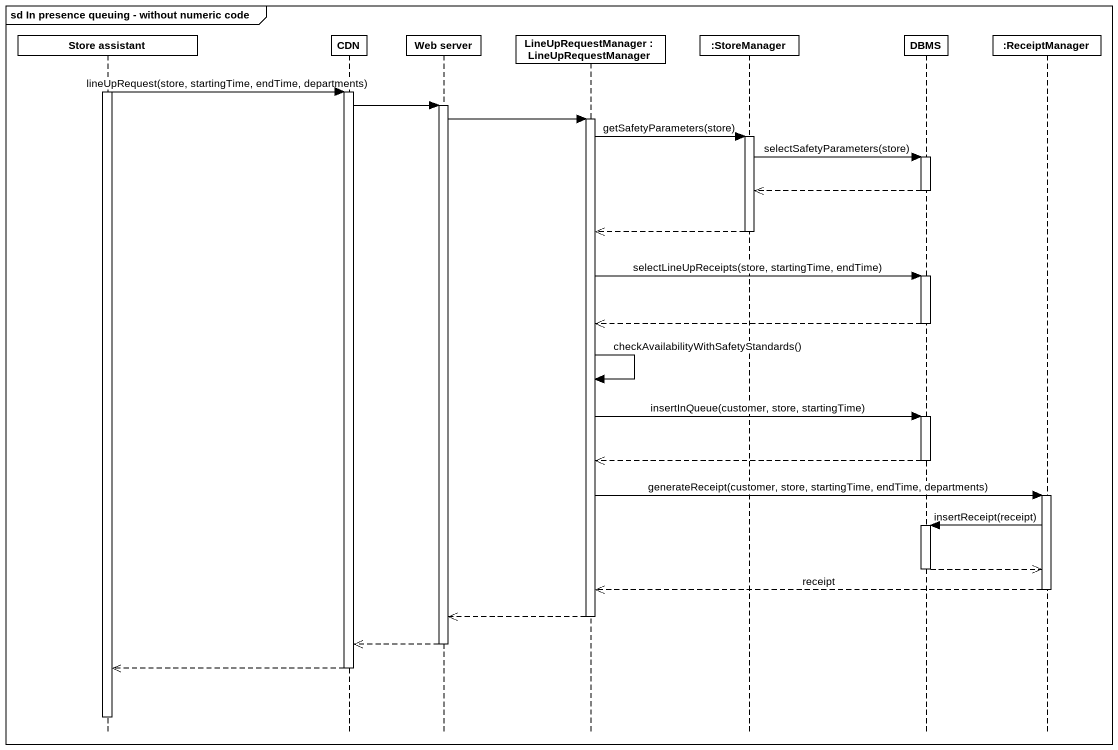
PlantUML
@startuml
mainframe sd In presence queuing - without numeric code
hide footbox
participant "Store assistant" as Store_assistant
participant CDN
participant "Web server" as Web_server
participant "LineUpRequestManager : LineUpRequestManager" as LineUpRequestManager
participant ":StoreManager" as StoreManager
participant DBMS
participant ":ReceiptManager" as ReceiptManager

activate Store_assistant
Store_assistant -> CDN : lineUpRequest(store, startingTime, endTime, departments)
activate CDN
CDN -> Web_server
activate Web_server
Web_server -> LineUpRequestManager
activate LineUpRequestManager
LineUpRequestManager -> StoreManager : getSafetyParameters(store)
activate StoreManager
StoreManager -> DBMS : selectSafetyParameters(store)
activate DBMS
DBMS -->> StoreManager
deactivate DBMS
StoreManager -->> LineUpRequestManager
deactivate StoreManager
LineUpRequestManager -> DBMS : selectLineUpReceipts(store, startingTime, endTime)
activate DBMS
DBMS -->> LineUpRequestManager
deactivate DBMS
LineUpRequestManager -> LineUpRequestManager : checkAvailabilityWithSafetyStandards()
LineUpRequestManager -> DBMS : insertInQueue(customer, store, startingTime)
activate DBMS
DBMS -->> LineUpRequestManager
deactivate DBMS
LineUpRequestManager -> ReceiptManager : generateReceipt(customer, store, startingTime, endTime, departments)
activate ReceiptManager
ReceiptManager -> DBMS : insertReceipt(receipt)
activate DBMS
DBMS -->> ReceiptManager
deactivate DBMS
ReceiptManager -->> LineUpRequestManager : receipt
deactivate ReceiptManager
LineUpRequestManager -->> Web_server
deactivate LineUpRequestManager
Web_server -->> CDN
deactivate Web_server
CDN -->> Store_assistant
deactivate CDN
deactivate Store_assistant
@enduml
